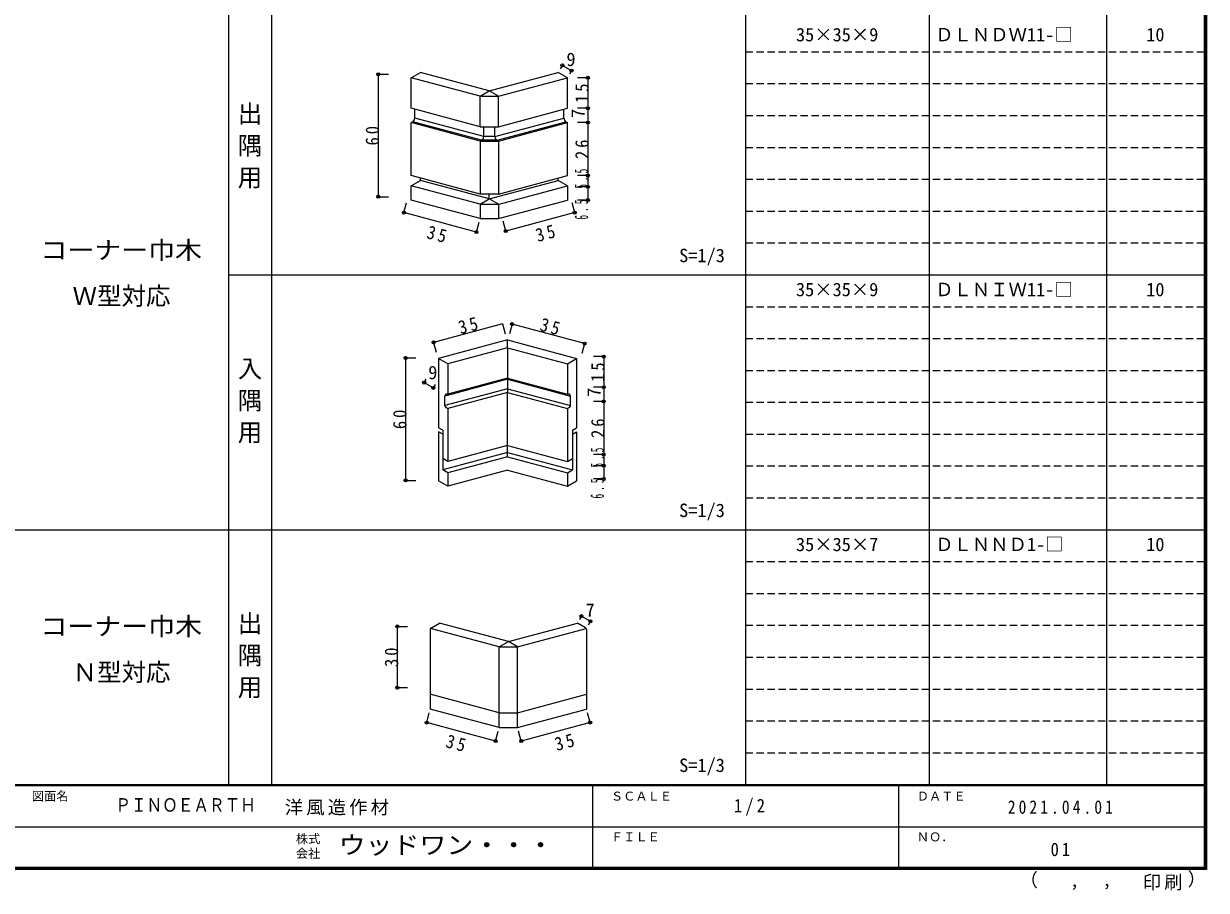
# Model space of a CAD drawing. Units: millimetres, scale not verified. Extents: x -600 to 570, y -431 to 418.
# Drawn here: x -10 to 570, y -431 to -6 of the extents above; entities that cross this region are included whole.
import ezdxf
from ezdxf.enums import TextEntityAlignment as Align

# ---------------------------------------------------------------- set-up
doc = ezdxf.new("R2010")
doc.units = ezdxf.units.MM
doc.header["$LTSCALE"] = 3
doc.header["$PDMODE"] = 32
doc.header["$PDSIZE"] = 1.5
doc.linetypes.add('DASHED1', pattern=[1.8, 1.2, -0.6])
for name, color, linetype in [('0-A', 7, 'Continuous'), ('1-4', 3, 'Continuous'), ('1-A', 7, 'Continuous'), ('1-B', 7, 'Continuous'), ('F-1', 7, 'DASHED1'), ('F-A', 7, 'Continuous')]:
    doc.layers.add(name, color=color, linetype=linetype)
doc.styles.add('ＭＳ ゴシック', font='')
doc.styles.get('ＭＳ ゴシック').set_extended_font_data('MS Gothic')

msp = doc.modelspace()

# ---------------------------------------------------------------- linework, layer by layer
at = {"layer": '1-4'}
for p, q in [((180.073, -32.166), (184.573, -29.568)), ((180.073, -47.166), (180.073, -32.166)), ((218.38, -38.627), (184.573, -29.568)), ((218.38, -38.627), (252.188, -29.568)), ((256.688, -32.166), (252.188, -29.568)), ((256.688, -47.166), (256.688, -32.166)), ((213.88, -41.225), (218.38, -38.627)), ((222.88, -41.225), (218.38, -38.627)), ((213.88, -41.225), (222.88, -41.225)), ((213.88, -56.225), (213.88, -41.225)), ((222.88, -56.225), (222.88, -41.225)), ((213.88, -56.225), (180.073, -47.166)), ((181.805, -52.011), (181.805, -47.63)), ((215.612, -61.07), (181.805, -52.011)), ((221.148, -61.07), (254.956, -52.011)), ((222.88, -56.225), (256.688, -47.166)), ((254.956, -52.011), (254.956, -47.63)), ((180.805, -53.743), (180.073, -54.166)), ((180.073, -80.166), (180.073, -54.166)), ((213.88, -63.225), (180.073, -54.166)), ((214.612, -62.802), (180.805, -53.743)), ((213.88, -56.225), (222.88, -56.225)), ((215.612, -61.07), (215.612, -56.225)), ((221.148, -61.07), (221.148, -56.225)), ((222.148, -62.802), (255.956, -53.743)), ((222.88, -63.225), (256.688, -54.166)), ((255.956, -53.743), (256.688, -54.166)), ((256.688, -80.166), (256.688, -54.166)), ((214.612, -62.802), (213.88, -63.225)), ((213.88, -63.225), (222.88, -63.225)), ((213.88, -63.225), (213.88, -89.225)), ((221.148, -61.07), (215.612, -61.07)), ((222.148, -62.802), (222.88, -63.225)), ((222.88, -63.225), (222.88, -89.225)), ((213.88, -89.225), (180.073, -80.166)), ((222.88, -89.225), (256.688, -80.166)), ((180.073, -85.201), (184.615, -82.579)), ((180.073, -92.166), (180.073, -85.201)), ((213.871, -94.258), (180.073, -85.201)), ((223.139, -94.191), (256.688, -85.201)), ((256.688, -85.201), (252.146, -82.579)), ((256.688, -85.201), (256.688, -92.166)), ((213.88, -101.225), (180.073, -92.166)), ((222.88, -89.225), (213.88, -89.225)), ((213.88, -94.225), (218.38, -91.627)), ((222.88, -94.225), (218.38, -91.627)), ((222.88, -101.225), (256.688, -92.166)), ((213.88, -94.225), (222.88, -94.225)), ((213.88, -94.26), (213.88, -101.225)), ((222.88, -94.26), (222.88, -101.225)), ((213.88, -101.225), (222.88, -101.225)), ((198.032, -172.43), (193.532, -169.831)), ((256.647, -172.43), (261.147, -169.831)), ((197.032, -193.852), (198.032, -194.43)), ((257.647, -193.852), (256.647, -194.43)), ((195.532, -204.986), (193.532, -203.831)), ((195.532, -206.986), (193.532, -205.831)), ((259.147, -204.986), (261.147, -203.831)), ((259.147, -206.986), (261.147, -205.831)), ((198.032, -220.43), (195.532, -218.986)), ((256.647, -220.43), (259.147, -218.986)), ((198.032, -225.93), (195.532, -224.486)), ((256.647, -225.93), (259.147, -224.486)), ((198.032, -232.43), (193.532, -229.831)), ((256.647, -232.43), (261.147, -229.831)), ((189.943, -301.974), (193.943, -299.664)), ((227.75, -308.723), (193.943, -299.664)), ((227.75, -308.723), (261.557, -299.664)), ((265.557, -301.974), (261.557, -299.664)), ((189.443, -302.84), (189.443, -341.762)), ((266.057, -302.84), (266.057, -341.762)), ((223.25, -311.321), (227.75, -308.723)), ((223.25, -311.321), (232.25, -311.321)), ((223.25, -350.821), (223.25, -311.321)), ((232.25, -311.321), (227.75, -308.723)), ((232.25, -350.821), (232.25, -311.321)), ((223.25, -343.574), (189.443, -334.515)), ((232.25, -343.574), (266.057, -334.515)), ((223.25, -350.821), (189.443, -341.762)), ((232.25, -350.821), (266.057, -341.762)), ((223.25, -343.574), (232.25, -343.574)), ((223.25, -350.821), (232.25, -350.821))]:
    msp.add_line(p, q, dxfattribs=at)
for centre, radius, start, end in [((179.805, -52.011), 2, 300, 0), ((256.956, -52.011), 2, 180, 240), ((213.612, -61.07), 2, 300, 360), ((223.148, -61.07), 2, 180, 240), ((190.443, -302.84), 1, 120, 180), ((265.057, -302.84), 1, 0, 60)]:
    msp.add_arc(centre, radius, start, end, dxfattribs=at)
at = {"layer": '1-B', "color": 4}
for p, q in [((254.188, -26.104), (253.188, -27.836)), ((254.188, -26.104), (258.688, -28.702)), ((258.688, -28.702), (257.688, -30.434)), ((163.88, -30.507), (163.88, -90.507)), ((163.88, -30.507), (168.88, -30.507)), ((266.688, -32.166), (261.688, -32.166)), ((266.688, -47.166), (261.688, -47.166)), ((266.688, -54.166), (261.688, -54.166)), ((266.688, -80.166), (261.688, -80.166)), ((266.688, -85.666), (261.688, -85.666)), ((266.688, -85.666), (266.688, -92.166)), ((163.88, -90.507), (168.88, -90.507)), ((266.688, -92.166), (261.688, -92.166)), ((176.511, -98.345), (177.805, -93.515)), ((212.069, -107.873), (176.511, -98.345)), ((260.249, -98.345), (226.442, -107.404)), ((260.249, -98.345), (258.955, -93.515)), ((212.069, -107.873), (213.363, -103.043)), ((226.442, -107.404), (225.148, -102.574)), ((224.864, -152.918), (191.056, -161.976)), ((224.864, -152.918), (226.158, -157.747)), ((191.056, -161.976), (192.35, -166.806)), ((265.074, -162.537), (263.78, -167.367)), ((177.34, -169.622), (177.34, -229.622)), ((177.34, -169.622), (182.34, -169.622)), ((274.47, -168.951), (269.47, -168.951)), ((186.423, -181.685), (187.423, -179.953)), ((186.423, -181.685), (190.923, -184.283)), ((190.923, -184.283), (191.923, -182.551)), ((274.47, -183.951), (269.47, -183.951)), ((274.47, -190.951), (269.47, -190.951)), ((274.47, -216.951), (269.47, -216.951)), ((274.47, -222.451), (269.47, -222.451)), ((274.47, -222.451), (274.47, -228.951)), ((177.34, -229.622), (182.34, -229.622)), ((274.47, -228.951), (269.47, -228.951)), ((173.25, -301.262), (178.25, -301.262)), ((173.25, -301.262), (173.25, -331.262)), ((263.557, -296.2), (262.557, -297.932)), ((263.557, -296.2), (267.959, -298.741)), ((266.959, -300.473), (267.959, -298.741)), ((173.25, -331.262), (178.25, -331.262)), ((187.659, -348.418), (188.953, -343.588)), ((267.841, -348.418), (266.547, -343.588)), ((221.438, -357.469), (187.659, -348.418)), ((221.438, -357.469), (222.732, -352.639)), ((234.033, -357.476), (232.739, -352.647)), ((267.841, -348.418), (234.033, -357.476))]:
    msp.add_line(p, q, dxfattribs=at)
at = {"layer": '1-B', "color": 3}
for p, q in [((213.88, -41.225), (180.073, -32.166)), ((222.88, -41.225), (256.688, -32.166)), ((222.148, -62.802), (214.612, -62.802)), ((184.615, -82.579), (184.615, -81.383)), ((218.38, -91.627), (184.615, -82.579)), ((218.38, -91.627), (252.146, -82.579)), ((252.146, -82.579), (252.146, -81.383)), ((218.38, -91.627), (218.38, -89.225)), ((227.34, -160.773), (193.532, -169.831)), ((227.34, -160.773), (261.147, -169.831)), ((227.34, -164.577), (227.34, -160.773)), ((227.34, -164.577), (198.032, -172.43)), ((227.34, -164.577), (256.647, -172.43)), ((227.34, -164.577), (227.34, -186.577)), ((193.532, -169.831), (193.532, -203.831)), ((198.032, -172.43), (198.032, -187.43)), ((256.647, -172.43), (256.647, -187.43)), ((261.147, -169.831), (261.147, -203.831)), ((227.34, -179.577), (198.032, -187.43)), ((227.34, -179.577), (256.647, -187.43)), ((227.34, -180.041), (196.532, -188.296)), ((227.34, -184.731), (196.532, -192.986)), ((227.34, -180.041), (258.147, -188.296)), ((227.34, -184.731), (258.147, -192.986)), ((196.532, -192.986), (196.532, -188.296)), ((227.34, -186.577), (198.032, -194.43)), ((227.34, -186.577), (256.647, -194.43)), ((227.34, -212.577), (227.34, -186.577)), ((258.147, -192.986), (258.147, -188.296)), ((198.032, -194.43), (198.032, -220.43)), ((256.647, -194.43), (256.647, -220.43)), ((193.532, -205.831), (193.532, -229.831)), ((195.532, -204.986), (195.532, -224.486)), ((259.147, -204.986), (259.147, -224.486)), ((261.147, -205.831), (261.147, -229.831)), ((227.34, -212.577), (198.032, -220.43)), ((227.34, -212.577), (256.647, -220.43)), ((227.34, -218.077), (227.34, -212.577)), ((227.34, -215.963), (195.532, -224.486)), ((227.34, -218.077), (198.032, -225.93)), ((227.34, -215.963), (259.147, -224.486)), ((227.34, -218.077), (256.647, -225.93)), ((227.34, -224.577), (198.032, -232.43)), ((198.032, -225.93), (198.032, -232.43)), ((227.34, -224.577), (256.647, -232.43)), ((256.647, -225.93), (256.647, -232.43)), ((223.25, -311.321), (189.598, -302.304)), ((232.25, -311.321), (265.902, -302.304))]:
    msp.add_line(p, q, dxfattribs=at)
at = {"layer": '1-B', "color": 4}
for points in [[(266.688, -32.166), (266.688, -80.166), (266.688, -85.666)], [(265.074, -162.537), (229.517, -153.01), (228.223, -157.839)], [(274.47, -168.951), (274.47, -216.951), (274.47, -222.451)]]:
    msp.add_lwpolyline(points, dxfattribs=at)
at = {"layer": '1-B', "color": 3}
for centre, start, end in [((197.532, -188.296), 60, 180), ((257.147, -188.296), 0, 120), ((197.532, -192.986), 180, 240), ((257.147, -192.986), 300, 0)]:
    msp.add_arc(centre, 1, start, end, dxfattribs=at)
at = {"layer": '1-B'}
for p in [(254.188, -26.104), (258.688, -28.702), (163.88, -30.507), (266.688, -32.166), (266.688, -47.166), (266.688, -54.166), (266.688, -80.166), (266.688, -85.666), (163.88, -90.507), (266.688, -92.166), (176.511, -98.345), (260.249, -98.345), (212.069, -107.873), (226.442, -107.404), (229.517, -153.01), (191.056, -161.976), (265.074, -162.537), (177.34, -169.622), (274.47, -168.951), (186.423, -181.685), (190.923, -184.283), (274.47, -183.951), (274.47, -190.951), (274.47, -216.951), (274.47, -222.451), (177.34, -229.622), (274.47, -228.951), (263.557, -296.2), (173.25, -301.262), (267.959, -298.741), (173.25, -331.262), (187.659, -348.418), (267.841, -348.418), (221.438, -357.469), (234.033, -357.476)]:
    msp.add_point(p, dxfattribs=at)
at = {"layer": 'F-1', "linetype": 'Continuous'}
for p, q in [((90.5, 417.505), (90.5, -379.5)), ((344, 417.5), (344, -379)), ((434, 417.5), (434, -379.505)), ((521, 417.5), (521, -379.505)), ((111.5, 371), (111.5, -379.5)), ((569, -129), (90.5, -129)), ((569, -254), (-14.5, -254))]:
    msp.add_line(p, q, dxfattribs=at)
at = {"layer": 'F-1', "color": 6, "linetype": 'Continuous'}
for p, q in [((569, 417.5), (569, -420.5)), ((569.5, 417.5), (569.5, -420.5)), ((570, -379), (-600, -379)), ((570, -379.5), (-600, -379.5)), ((269, -379.5), (269, -419.5)), ((419, -379.5), (419, -419.5)), ((-15, -399.5), (569, -399.501)), ((570, -419.5), (-600, -419.5)), ((570, -420), (-600, -420)), ((570, -420.5), (-600, -420.5))]:
    msp.add_line(p, q, dxfattribs=at)
at = {"layer": 'F-1'}
for p, q in [((569, -19.625), (344, -19.625)), ((569, -35.25), (344, -35.25)), ((569, -50.875), (344, -50.875)), ((569, -66.5), (344, -66.5)), ((569, -82.125), (344, -82.125)), ((569, -97.75), (344, -97.75)), ((569, -113.375), (344, -113.375)), ((569, -144.625), (344, -144.625)), ((569, -160.25), (344, -160.25)), ((569, -175.875), (344, -175.875)), ((569, -191.5), (344, -191.5)), ((569, -207.125), (344, -207.125)), ((569, -222.75), (344, -222.75)), ((569, -238.375), (344, -238.375)), ((569, -269.625), (344, -269.625)), ((569, -285.25), (344, -285.25)), ((569, -300.875), (344, -300.875)), ((569, -316.5), (344, -316.5)), ((569, -332.125), (344, -332.125)), ((569, -347.75), (344, -347.75)), ((569, -363.375), (344, -363.375))]:
    msp.add_line(p, q, dxfattribs=at)
at = {"layer": 'F-1', "color": 6, "linetype": 'Continuous'}
msp.add_lwpolyline([(-600, 417.5), (570, 417.5), (570, -420.5)], dxfattribs=at)

# ---------------------------------------------------------------- texts
at = {"layer": '0-A', "style": 'ＭＳ ゴシック', "width": 1.1}
for p in [(-1.75, -123.75), (-1.75, -308.25)]:
    msp.add_text('コーナー巾木', height=8.798, dxfattribs=at).set_placement(p, align=Align.BOTTOM_LEFT)
at = {"layer": '0-A', "style": 'ＭＳ ゴシック'}
for s, p in [('Ｗ型対応', (14, -146.25)), ('Ｎ型対応', (14, -330.75))]:
    msp.add_text(s, height=8.798, dxfattribs=at).set_placement(p, align=Align.BOTTOM_LEFT)
at = {"layer": '1-A', "style": 'ＭＳ ゴシック'}
for s, height, p in [('35×35×9', 6.598, (368.75, -16.312)), ('ＤＬＮＤＷ11-□', 6.598, (437, -16.312)), ('10', 6.598, (540.5, -16.312)), ('出', 8.798, (95, -56.875)), ('隅', 8.798, (95, -72.5)), ('用', 8.798, (95, -88.125)), ('S=1/3', 6.598, (311.45, -124.623)), ('35×35×9', 6.598, (368.75, -141.312)), ('ＤＬＮＩＷ11-□', 6.598, (437, -141.312)), ('10', 6.598, (540.5, -141.312)), ('入', 8.798, (95, -181.875)), ('隅', 8.798, (95, -197.5)), ('用', 8.798, (95, -213.125)), ('S=1/3', 6.598, (311.45, -249.623)), ('35×35×7', 6.598, (368.75, -266.312)), ('ＤＬＮＮＤ1-□', 6.598, (437, -266.312)), ('10', 6.598, (540.5, -266.312)), ('出', 8.798, (95, -306.875)), ('隅', 8.798, (95, -322.5)), ('用', 8.798, (95, -338.125)), ('S=1/3', 6.598, (311.449, -374.623))]:
    msp.add_text(s, height=height, dxfattribs=at).set_placement(p, align=Align.BOTTOM_LEFT)
at = {"layer": '1-B', "style": 'ＭＳ ゴシック'}
for s, p in [('9', (256.188, -28.439)), ('9', (188.422, -182.01)), ('7', (265.557, -298.535))]:
    msp.add_text(s, height=6.598, dxfattribs=at).set_placement(p, align=Align.BOTTOM_LEFT)
for p in [(267.188, -51.916), (274.97, -188.701)]:
    msp.add_text('7', height=6.598, rotation=90, dxfattribs=at).set_placement(p, align=Align.BOTTOM_LEFT)
at = {"layer": '1-B', "char_height": 6.598, "attachment_point": 7, "style": 'ＭＳ ゴシック'}
for s, insert, rotation in [('\\T1.36;\\W0.9;15', (267.188, -44.541), 90), ('\\T1.36;\\W0.9;60', (164.38, -65.382), 90), ('\\T1.36;\\W0.9;26', (267.188, -72.041), 90), ('\\T1.67;\\W0.5;5.5', (266.901, -86.578), 90), ('\\T1.67;\\W0.5;6.5', (266.901, -101.732), 90), ('\\T1.36;\\W0.9;35', (242.124, -112.864), 15), ('\\T1.36;\\W0.9;35', (187.189, -110.898), 345), ('\\T1.36;\\W0.9;35', (204.236, -158.1), 15), ('\\T1.36;\\W0.9;35', (242.711, -156.17), 345), ('\\T1.36;\\W0.9;15', (274.97, -181.326), 90), ('\\T1.36;\\W0.9;60', (177.84, -204.497), 90), ('\\T1.36;\\W0.9;26', (274.97, -208.826), 90), ('\\T1.67;\\W0.5;5.5', (274.683, -223.363), 90), ('\\T1.67;\\W0.5;6.5', (274.683, -238.517), 90), ('\\T1.36;\\W0.9;30', (173.75, -321.137), 90), ('\\T1.36;\\W0.9;35', (196.558, -360.494), 345), ('\\T1.36;\\W0.9;35', (251.494, -362.461), 15)]:
    msp.add_mtext(s, dxfattribs=dict(at, insert=insert, rotation=rotation))
at = {"layer": 'F-A', "style": 'ＭＳ ゴシック'}
for s, height, p in [('図面名', 4.399, (-6, -388)), ('ＳＣＡＬＥ', 4.399, (278, -388)), ('ＤＡＴＥ', 4.399, (428, -388)), ('株式', 4.399, (123.5, -408.9)), ('ＦＩＬＥ', 4.399, (278, -408)), ('ＮＯ．', 4.399, (428, -408)), ('会社', 4.399, (123.5, -416.1)), ('（', 6.598, (478.403, -430.831)), ('）', 6.598, (560.84, -430.413)), (',', 6.598, (503.128, -430.831)), (',', 6.598, (519.02, -430.553))]:
    msp.add_text(s, height=height, dxfattribs=at).set_placement(p, align=Align.BOTTOM_LEFT)
for s, height, width, p in [('ＰＩＮＯＥＡＲＴＨ', 6.598, 0.85, (35, -394.079)), ('ウッドワン・・・', 8.798, 1.1, (144.5, -415.5))]:
    msp.add_text(s, height=height, dxfattribs=dict(at, width=width)).set_placement(p, align=Align.BOTTOM_LEFT)
at = {"layer": 'F-A', "char_height": 6.598, "attachment_point": 7, "style": 'ＭＳ ゴシック'}
for s, insert in [('\\T1.17;洋風造作材', (118.042, -394)), ('\\T1.38;\\W0.9;1/2', (338.375, -394)), ('\\T1.39;\\W0.85;2021.04.01', (472.625, -393.25)), ('\\T1.36;\\W0.9;01', (493.625, -414)), ('\\T1.17;印刷', (538.815, -430.692))]:
    msp.add_mtext(s, dxfattribs=dict(at, insert=insert))

doc.saveas('drawing.dxf')
